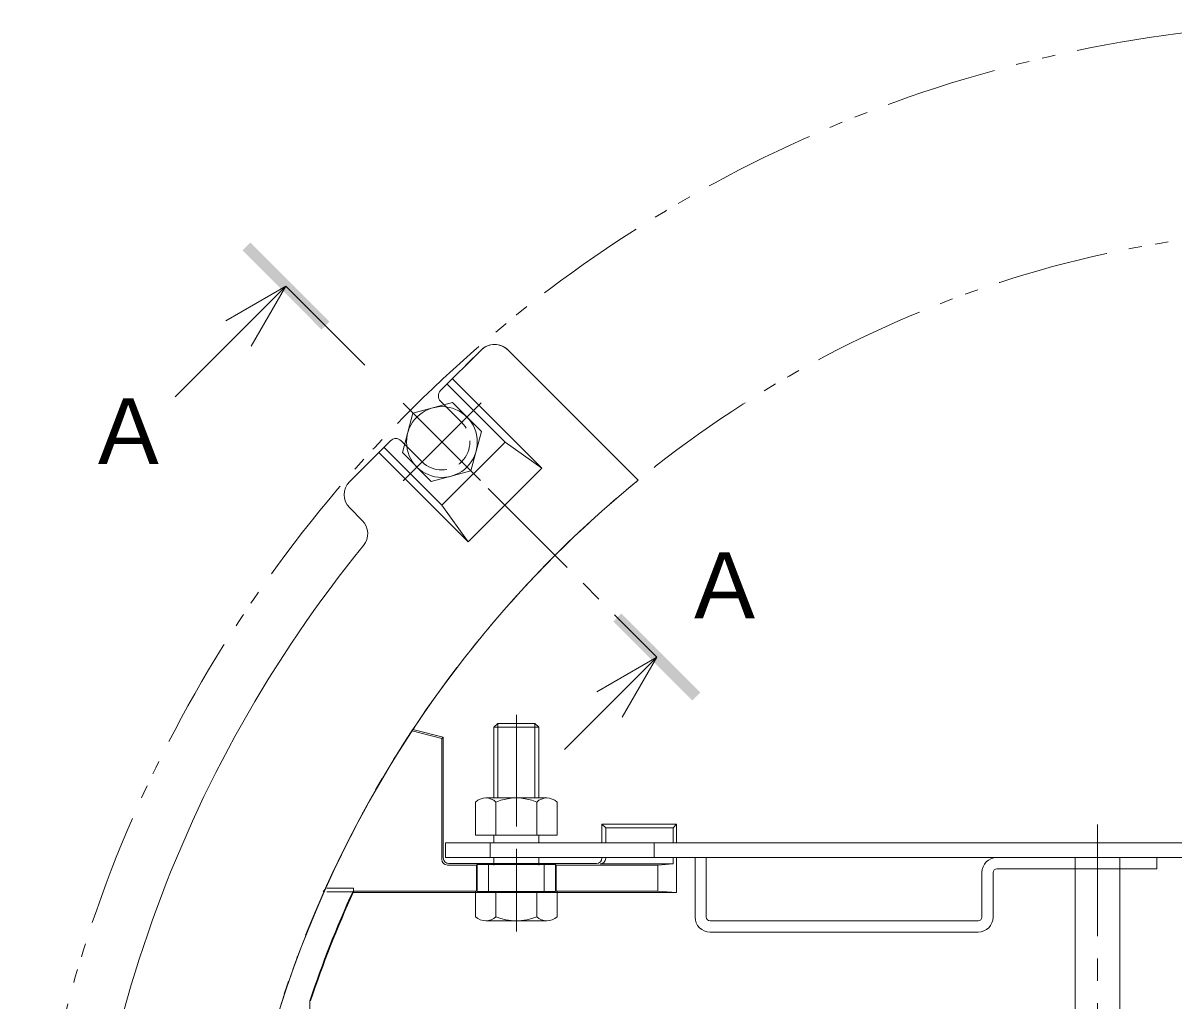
# Model space of a CAD drawing. Units: millimetres at full size, sheet at 1:6; details may follow other scales. Extents: x -800 to 1122, y -810 to 810.
# Drawn here: x -506.2 to -197.2, y 523.5 to 786 of the extents above; entities that cross this region are included whole.
import ezdxf
from ezdxf.enums import TextEntityAlignment as Align

# ---------------------------------------------------------------- set-up
doc = ezdxf.new("R2010")
doc.units = ezdxf.units.MM
doc.header["$LTSCALE"] = 6
for name, pattern in [('CHAIN1', [8, 5, -1, 1, -1]), ('DASHED1', [1.8, 1.2, -0.6]), ('DOUBLE_CHAIN1', [8.8, 5, -1, 0.6, -0.6, 0.6, -1])]:
    doc.linetypes.add(name, pattern=pattern)
for name, color, linetype, lineweight in [('0-1_躯体', 2, 'DOUBLE_CHAIN1', 9), ('0-3_建具', 4, 'Continuous', 9), ('0-5_寸法', 7, 'Continuous', 9), ('0-7', 3, 'Continuous', 9), ('0-A', 2, 'Continuous', 9), ('0-B', 7, 'Continuous', 9)]:
    doc.layers.add(name, color=color, linetype=linetype, lineweight=lineweight)
doc.styles.add('ＭＳ ゴシック', font='')
doc.styles.get('ＭＳ ゴシック').set_extended_font_data('MS Gothic')

msp = doc.modelspace()

# ---------------------------------------------------------------- linework, layer by layer
at = {"layer": '0-1_躯体'}
for radius, start, end in [(355, 226.7858, 180), (300, 180, 179.99985)]:
    msp.add_arc((-151.242, 431.005), radius, start, end, dxfattribs=at)
at = {"layer": '0-3_建具', "linetype": 'CHAIN1'}
for p, q in [((-373.791, 600.335), (-373.791, 542.178)), ((-217.791, 570.925), (-217.791, 288.407))]:
    msp.add_line(p, q, dxfattribs=at)
at = {"layer": '0-3_建具'}
for p, q in [((-392.791, 566.005), (112.209, 566.005)), ((-325.792, 562.005), (-325.792, 546.005)), ((-322.791, 546.005), (-322.791, 562.005)), ((-201.792, 562.006), (-201.792, 559.005)), ((-248.792, 546.005), (-248.792, 558.005)), ((-245.791, 558.005), (-245.791, 546.005)), ((-244.792, 559.005), (-201.792, 559.005)), ((-223.791, 303.005), (-223.791, 559.005)), ((-211.792, 303.005), (-211.792, 559.005)), ((-249.791, 545.005), (-321.792, 545.005)), ((-321.792, 542.005), (-249.791, 542.005))]:
    msp.add_line(p, q, dxfattribs=at)
at = {"layer": '0-3_建具', "linetype": 'DASHED1'}
for p, q in [((-380.791, 566.005), (-380.791, 562.005)), ((-336.791, 566.005), (-336.791, 562.005)), ((-223.791, 562.005), (-223.791, 559.005)), ((-211.792, 562.006), (-211.792, 559.005))]:
    msp.add_line(p, q, dxfattribs=at)
at = {"layer": '0-3_建具'}
msp.add_lwpolyline([(-392.791, 566.005), (-392.791, 562.005), (112.209, 562.005)], dxfattribs=at)
for centre, radius, start, end in [((-244.792, 558.005), 4, 90, 180), ((-244.792, 558.005), 1, 90, 180), ((-321.792, 546.005), 4, 180, 270), ((-321.792, 546.005), 1, 180, 270), ((-249.791, 546.005), 1, 270, 0), ((-249.791, 546.005), 4, 270, 0)]:
    msp.add_arc(centre, radius, start, end, dxfattribs=at)
at = {"layer": '0-5_寸法', "color": 4}
for p, q in [((-435.648, 715.412), (-465.347, 685.714)), ((-435.648, 715.412), (-451.77, 706.078)), ((-435.648, 715.412), (-444.982, 699.29)), ((-336.06, 615.823), (-360.824, 591.059)), ((-336.06, 615.823), (-352.182, 606.489)), ((-336.06, 615.823), (-345.394, 599.701))]:
    msp.add_line(p, q, dxfattribs=at)
at = {"layer": '0-5_寸法', "color": 4, "linetype": 'CHAIN1'}
for p, q in [((-435.648, 715.412), (-412.049, 691.812)), ((-381.337, 661.1), (-336.06, 615.823))]:
    msp.add_line(p, q, dxfattribs=at)
at = {"layer": '0-5_寸法'}
for p, q in [((-383.179, 698.285), (-387.416, 694.048)), ((-366.967, 666.529), (-390.951, 690.513)), ((-376.809, 673.542), (-392.365, 689.099)), ((-394.133, 684.502), (-393.171, 683.541)), ((-404.739, 673.896), (-403.777, 672.934)), ((-393.779, 656.572), (-409.336, 672.128)), ((-376.809, 673.542), (-393.779, 656.572)), ((-376.809, 673.542), (-366.967, 666.529)), ((-393.779, 656.572), (-386.766, 646.73))]:
    msp.add_line(p, q, dxfattribs=at)
at = {"layer": '0-5_寸法', "linetype": 'CHAIN1'}
msp.add_line((-383.274, 684.047), (-404.171, 663.151), dxfattribs=at)
at = {"layer": '0-5_寸法', "linetype": 'DASHED1'}
for p, q in [((-393.171, 683.541), (-388.476, 678.846)), ((-403.777, 672.934), (-399.082, 668.239))]:
    msp.add_line(p, q, dxfattribs=at)
at = {"layer": '0-5_寸法'}
msp.add_lwpolyline([(-366.967, 666.529), (-386.766, 646.73), (-410.75, 670.714)], dxfattribs=at)
for centre, radius, start, end in [((-379.644, 694.75), 5, 45.0006, 135.0006), ((-392.719, 685.917), 2, 135.00024, 225.00024), ((-406.153, 672.482), 2, 45.00024, 134.99873)]:
    msp.add_arc(centre, radius, start, end, dxfattribs=at)
at = {"layer": '0-5_寸法', "linetype": 'DASHED1'}
msp.add_arc((-393.779, 673.543), 7.5, 225.00024, 45.00024, dxfattribs=at)
at = {"layer": '0-5_寸法', "color": 4}
for points in [[(-447.315, 724.958), (-426.102, 703.745), (-445.194, 727.079), (-423.981, 705.866)], [(-347.727, 625.369), (-326.514, 604.155), (-345.606, 627.49), (-324.393, 606.277)]]:
    msp.add_solid(points, dxfattribs=at)
at = {"layer": '0-7'}
for p, q in [((-401.791, 596.005), (-393.791, 594.005)), ((-401.558, 596.359), (-393.391, 594.318)), ((-393.791, 594.005), (-393.391, 594.318)), ((-393.791, 561.505), (-393.791, 594.005)), ((-393.391, 561.905), (-393.391, 594.318)), ((-350.792, 571.005), (-330.791, 571.005)), ((-350.792, 571.005), (-349.792, 570.005)), ((-350.792, 566.006), (-350.792, 571.005)), ((-349.792, 570.005), (-331.689, 570.005)), ((-349.792, 566.006), (-349.792, 570.005)), ((-331.689, 570.005), (-330.791, 571.005)), ((-331.689, 570.005), (-331.689, 566.006)), ((-330.791, 571.005), (-330.791, 566.006)), ((-392.291, 560.005), (-384.491, 560.005)), ((-352.292, 560.405), (-391.891, 560.405)), ((-384.491, 560.005), (-384.491, 553.005)), ((-384.291, 560.143), (-384.291, 552.867)), ((-363.292, 560.143), (-363.092, 560.005)), ((-363.092, 560.005), (-363.092, 553.005)), ((-331.689, 560.333), (-351.292, 560.333)), ((-350.792, 561.905), (-350.792, 562.006)), ((-349.792, 561.833), (-349.792, 562.006)), ((-335.791, 560.005), (-335.791, 553.005)), ((-331.689, 562.006), (-331.689, 560.333)), ((-330.791, 562.006), (-330.791, 552.605)), ((-417.634, 553.005), (-384.491, 553.005)), ((-384.491, 553.005), (-384.291, 552.867)), ((-363.292, 552.867), (-384.291, 552.867)), ((-363.092, 553.005), (-335.791, 553.005)), ((-335.791, 553.005), (-330.791, 552.605)), ((-429.242, 503.505), (-429.242, 523.552))]:
    msp.add_line(p, q, dxfattribs=at)
at = {"layer": '0-7', "linetype": 'DASHED1'}
for p, q in [((-381.291, 560.236), (-381.291, 552.775)), ((-366.292, 560.236), (-366.292, 552.775))]:
    msp.add_line(p, q, dxfattribs=at)
at = {"layer": '0-7', "linetype": 'CHAIN1'}
msp.add_line((-373.791, 551.65), (-373.791, 560.851), dxfattribs=at)
at = {"layer": '0-7'}
for points in [[(-363.292, 560.143), (-384.291, 560.143), (-384.491, 560.005)], [(-363.292, 560.143), (-363.292, 552.867), (-363.092, 553.005)], [(-363.092, 560.005), (-335.791, 560.005), (-331.689, 560.333)], [(-417.634, 553.005), (-417.508, 552.8), (-417.508, 552.605), (-330.791, 552.605)]]:
    msp.add_lwpolyline(points, dxfattribs=at)
at = {"layer": '0-7', "linetype": 'DASHED1'}
for points in [[(-417.508, 552.8), (-425.625, 552.8), (-424.96, 553.8)], [(-417.508, 552.8), (-417.508, 553.8), (-424.96, 553.8)]]:
    msp.add_lwpolyline(points, dxfattribs=at)
at = {"layer": '0-7'}
for centre, radius, start, end in [((-151.242, 431.005), 300, 146.63298, 180), ((-392.291, 561.505), 1.5, 180, 270), ((-391.891, 561.905), 1.5, 180, 270), ((-352.292, 561.905), 1.5, 270, 0), ((-351.292, 561.833), 1.5, 270, 0), ((-151.242, 431.005), 293, 155.39346, 161.58727), ((-151.242, 431.005), 292.8, 155.41975, 161.58099)]:
    msp.add_arc(centre, radius, start, end, dxfattribs=at)
for centre in [(-373.791, 560.236), (-373.791, 552.775)]:
    msp.add_ellipse(centre, major_axis=(7.5, 0), ratio=0.01, dxfattribs=at)
at = {"layer": '0-A'}
for p, q in [((-378.791, 598.006), (-379.791, 597.006)), ((-379.791, 597.006), (-367.791, 597.006)), ((-379.791, 578.006), (-379.791, 597.006)), ((-378.791, 598.006), (-368.791, 598.006)), ((-378.791, 578.006), (-378.791, 598.006)), ((-368.791, 598.006), (-367.791, 597.006)), ((-368.791, 578.006), (-368.791, 598.006)), ((-367.791, 578.006), (-367.791, 597.006)), ((-381.999, 578.006), (-365.584, 578.006)), ((-379.257, 576.88), (-379.257, 568.006)), ((-368.326, 576.88), (-368.326, 568.006)), ((-362.841, 576.88), (-362.841, 568.006)), ((-379.791, 566.005), (-379.791, 568.006)), ((-367.791, 566.005), (-367.791, 568.006)), ((-379.791, 560.005), (-379.791, 562.005)), ((-367.791, 560.005), (-367.791, 562.005)), ((-384.741, 546.131), (-384.741, 553.005)), ((-379.257, 546.131), (-379.257, 553.005)), ((-368.326, 546.131), (-368.326, 553.005)), ((-362.841, 546.131), (-362.841, 553.005)), ((-381.999, 545.005), (-365.584, 545.005))]:
    msp.add_line(p, q, dxfattribs=at)
msp.add_lwpolyline([(-383.183, 676.382), (-390.94, 684.139), (-401.536, 681.299), (-404.375, 670.704), (-396.618, 662.947), (-386.022, 665.786)], close=True, dxfattribs=at)
msp.add_lwpolyline([(-384.741, 576.88), (-384.741, 568.006), (-362.841, 568.006)], dxfattribs=at)
msp.add_circle((-393.779, 673.543), 9.5, dxfattribs=at)
for centre, radius, start, end in [((-381.999, 574.103), 3.903, 45.3613, 134.63896), ((-373.791, 564.178), 13.828, 66.7198, 113.2803), ((-365.584, 574.103), 3.903, 45.3613, 134.63818), ((-381.999, 548.909), 3.903, 225.36104, 314.6387), ((-373.791, 558.833), 13.828, 246.7197, 293.2802), ((-365.584, 548.909), 3.903, 225.36182, 314.6387)]:
    msp.add_arc(centre, radius, start, end, dxfattribs=at)
at = {"layer": '0-B'}
for p, q in [((-394.133, 687.331), (-383.173, 698.291)), ((-341.098, 663.287), (-376.102, 698.291)), ((-407.568, 673.896), (-418.528, 662.936)), ((-415.148, 652.485), (-418.528, 655.865))]:
    msp.add_line(p, q, dxfattribs=at)
at = {"layer": '0-B', "linetype": 'CHAIN1'}
msp.add_line((-404.171, 683.934), (-383.449, 663.212), dxfattribs=at)
at = {"layer": '0-B'}
for centre, radius, start, end in [((-379.637, 694.755), 5, 44.9994, 135), ((-151.242, 431.005), 300, 129.26089, 180.00006), ((-414.993, 659.401), 5, 134.99879, 224.99879), ((-418.684, 648.949), 5, 320.82253, 44.99879), ((-151.242, 431.005), 340, 140.82265, 180.00005)]:
    msp.add_arc(centre, radius, start, end, dxfattribs=at)

# ---------------------------------------------------------------- texts
at = {"layer": '0-5_寸法', "color": 2, "style": 'ＭＳ ゴシック'}
for p in [(-489.839, 662.361), (-329.766, 620.97)]:
    msp.add_text('Ａ', height=17.6, dxfattribs=at).set_placement(p, align=Align.BOTTOM_LEFT)

doc.saveas('drawing.dxf')
